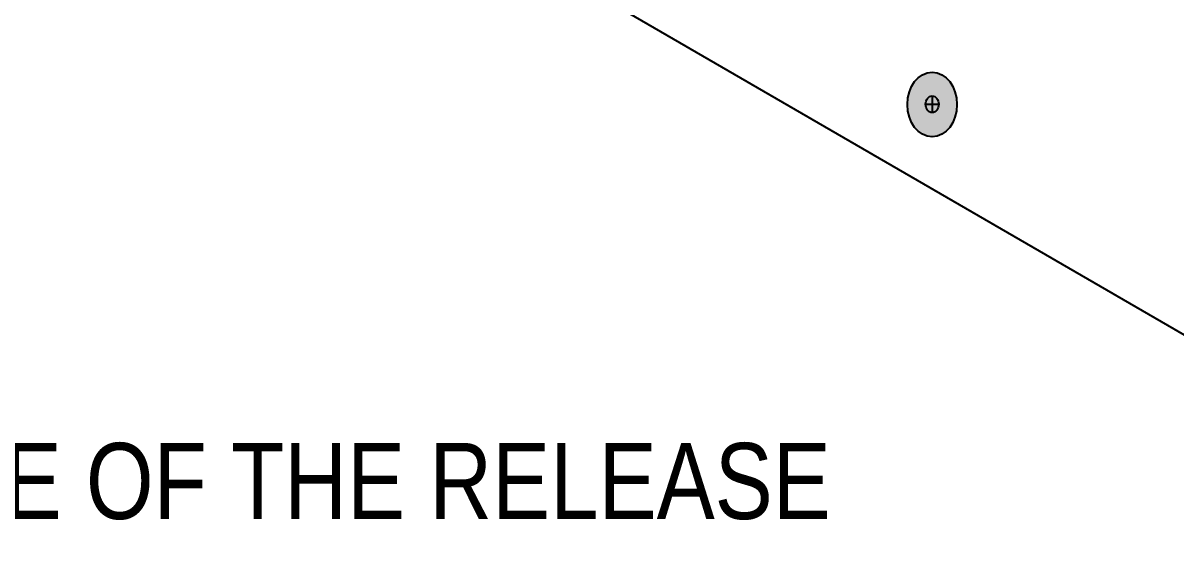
# Model space of a CAD drawing. Header units: inches. Extents: x -20.8 to 74.7, y -53.7 to 19.1.
# Drawn here: x -13.751 to -11.38, y 4.332 to 5.439 of the extents above; entities that cross this region are included whole.
import ezdxf

# ---------------------------------------------------------------- set-up
doc = ezdxf.new("R2010")
doc.units = ezdxf.units.IN
doc.header["$MEASUREMENT"] = 0
for name, color, linetype, lineweight in [('.ATI-TEXT', 7, 'Continuous', 0), ('G-ANNO-TTLB', 7, 'Continuous', 0), ('TYVEK', 7, 'Continuous', 0)]:
    doc.layers.add(name, color=color, linetype=linetype, lineweight=lineweight)

# ---------------------------------------------------------------- blocks, each defined once
blk = doc.blocks.new('Block_355')
at = {"layer": 'TYVEK', "true_color": 0x003b71, "transparency": 33554687}
h = blk.add_hatch(color=156, dxfattribs=at)
h.dxf.hatch_style = 2
edge = h.paths.add_edge_path()
edge.add_ellipse((-11.8816, 5.2719), major_axis=(0, 0.0664), ratio=0.766948, start_angle=0, end_angle=360)
at = {"layer": 'TYVEK', "color": 252, "lineweight": 25, "true_color": 0x838484}
for p, q in [((-11.8816, 5.2895), (-11.8816, 5.2552)), ((-11.8951, 5.2723), (-11.8681, 5.2723))]:
    blk.add_line(p, q, dxfattribs=at)
at = {"layer": 'TYVEK', "color": 18, "lineweight": 25, "true_color": 0x000000}
blk.add_ellipse((-11.8816, 5.2719), major_axis=(0, 0.0664), ratio=0.766948, dxfattribs=at)
at = {"layer": 'TYVEK', "color": 252, "lineweight": 25, "true_color": 0x838484}
blk.add_ellipse((-11.8816, 5.2723), major_axis=(0, 0.0171), ratio=0.788846, dxfattribs=at)
blk = doc.blocks.new('Block_650')
at = {"layer": '.ATI-TEXT', "insert": (-15.8996, 4.4179), "char_height": 0.2, "attachment_point": 7}
blk.add_mtext('\\C18;\\c0;\\FArial Narrow|b0|i0|c1;\\H0.156297;\\W1.000000;REMOVE NARROW PIECE OF THE RELEASE', dxfattribs=at)

msp = doc.modelspace()

# ---------------------------------------------------------------- hatches: boundary and pattern name
at = {"layer": 'G-ANNO-TTLB', "true_color": 0xb9529f, "transparency": 33554687}
h = msp.add_hatch(color=233, dxfattribs=at)
edge = h.paths.add_edge_path()
edge.add_spline(control_points=[(20.0342, -15.1346), (20.0342, -15.1346), (-20.6658, -15.1346), (-20.6658, -15.1346), (-20.6658, -15.1346), (-20.6658, 19.0008), (-20.6658, 19.0008), (-20.6658, 19.0008), (20.0342, 19.0008), (20.0342, 19.0008), (20.0342, 19.0008), (20.0342, -15.1346), (20.0342, -15.1346)], knot_values=[0, 0, 0, 0, 1, 1, 1, 2, 2, 2, 3, 3, 3, 4, 4, 4, 4], degree=3, periodic=0)
edge = h.paths.add_edge_path()
edge.add_spline(control_points=[(-20.5408, 18.8757), (-20.5408, 18.8757), (-20.5408, -15.0095), (-20.5408, -15.0095), (-20.5408, -15.0095), (19.9092, -15.0095), (19.9092, -15.0095), (19.9092, -15.0095), (19.9092, 18.8757), (19.9092, 18.8757), (19.9092, 18.8757), (-20.5408, 18.8757), (-20.5408, 18.8757)], knot_values=[0, 0, 0, 0, 1, 1, 1, 2, 2, 2, 3, 3, 3, 4, 4, 4, 4], degree=3, periodic=0)
edge.add_line((-20.5408, 18.8757), (-20.5408, 18.8757))

# ---------------------------------------------------------------- linework, layer by layer
at = {"layer": 'G-ANNO-TTLB'}
for points in [[(20.0342, -15.1346), (20.0342, -15.1346), (-20.6658, -15.1346), (-20.6658, -15.1346), (-20.6658, -15.1346), (-20.6658, 19.0008), (-20.6658, 19.0008), (-20.6658, 19.0008), (20.0342, 19.0008), (20.0342, 19.0008), (20.0342, 19.0008), (20.0342, -15.1346), (20.0342, -15.1346)], [(-20.5408, 18.8757), (-20.5408, 18.8757), (-20.5408, -15.0095), (-20.5408, -15.0095), (-20.5408, -15.0095), (19.9092, -15.0095), (19.9092, -15.0095), (19.9092, -15.0095), (19.9092, 18.8757), (19.9092, 18.8757), (19.9092, 18.8757), (-20.5408, 18.8757), (-20.5408, 18.8757)]]:
    msp.add_open_spline(points, degree=3, knots=[0, 0, 0, 0, 1, 1, 1, 2, 2, 2, 3, 3, 3, 4, 4, 4, 4], dxfattribs=at)
at = {"layer": 'TYVEK', "color": 18, "lineweight": 25, "true_color": 0x000000}
msp.add_line((-14.3881, 6.5498), (-10.6549, 4.3885), dxfattribs=at)

# ---------------------------------------------------------------- block references
at = {"layer": '.ATI-TEXT'}
msp.add_blockref('Block_650', (0, 0), dxfattribs=at)
at = {"layer": 'TYVEK'}
msp.add_blockref('Block_355', (0, 0), dxfattribs=at)

doc.saveas('drawing.dxf')
